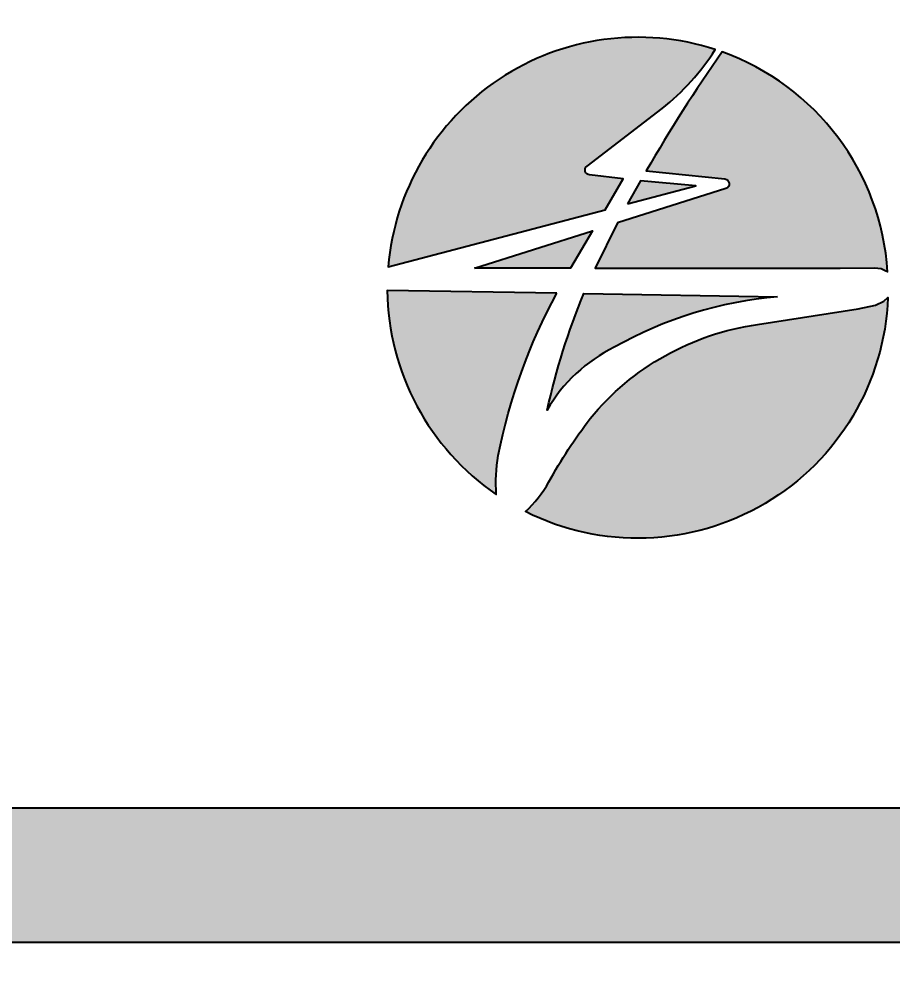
# Model space of a CAD drawing. Header units: millimetres. Extents: x 0 to 420, y 0 to 297.
# Drawn here: x 231.35 to 247.62, y 99.56 to 117.32 of the extents above; entities that cross this region are included whole.
import ezdxf

# ---------------------------------------------------------------- set-up
doc = ezdxf.new("R2010")
doc.units = ezdxf.units.MM
doc.layers.add('GREEN', color=96, linetype='Continuous')
doc.layers.add('T25', color=1, linetype='Continuous')
doc.styles.add('ISO3098B', font='iso3098b.shx')
doc.dimstyles.new('SIGNSDIM', dxfattribs={"dimtxt": 2.5, "dimasz": 0.2, "dimexe": 1.5, "dimexo": 2, "dimgap": 1.5, "dimtad": 1, "dimdec": 4, "dimlfac": 2, "dimrnd": 1, "dimdsep": 46, "dimlunit": 6, "dimtxsty": 'ISO3098B', "dimblk": 'SGNDIM', "dimcen": 2.5, "dimse2": 1, "dimadec": 0, "dimazin": 0, "dimtfac": 1, "dimtdec": 4, "dimtix": 1, "dimtmove": 0, "dimatfit": 3, "dimldrblk": 'SGNDIM', "dimfxl": 1, "dimtolj": 1, "dimtzin": 0, "dimarcsym": 0})

# ---------------------------------------------------------------- blocks, each defined once
blk = doc.blocks.new('SGNDIM')
for p, q in [((0, 4.5), (0, -4.5)), ((0, 0), (-1, 0))]:
    blk.add_line(p, q)
blk = doc.blocks.new('*D18')
at = {"layer": 'DEFPOINTS', "color": 0}
for p in [(168.7545978796443, 107.254237752695), (258.8499266106533, 107.254237752695), (258.8499266106533, 70.28586291493994)]:
    blk.add_point(p, dxfattribs=at)
at = {"layer": 'T25', "color": 0, "lineweight": -2}
blk.add_line((168.9545978796443, 70.28586291493994), (258.6499266106533, 70.28586291493994), dxfattribs=at)
at = {"layer": 'T25', "color": 0, "lineweight": -2, "xscale": 0.2, "yscale": 0.2, "zscale": 0.2, "rotation": 180}
blk.add_blockref('SGNDIM', (168.7545978796443, 70.28586291493994), dxfattribs=at)
at = {"layer": 'T25', "color": 0, "lineweight": -2, "xscale": 0.2, "yscale": 0.2, "zscale": 0.2}
blk.add_blockref('SGNDIM', (258.8499266106533, 70.28586291493994), dxfattribs=at)
at = {"layer": 'T25', "color": 0, "insert": (213.8022622451488, 73.03586291493994), "char_height": 2.5, "attachment_point": 5, "style": 'ISO3098B'}
blk.add_mtext('\\A1;180', dxfattribs=at)

msp = doc.modelspace()

# ---------------------------------------------------------------- hatches: boundary and pattern name
at = {"layer": 'GREEN'}
h = msp.add_hatch(color=256, dxfattribs=at)
edge = h.paths.add_edge_path()
edge.add_line((141.3022622451488, 110.132521021128), (141.3022622451489, 259.9687454090476))
edge.add_arc((151.3022622451489, 259.9687454090475), 10.00000000000003, 90.00000000000023, 179.9999999999997, ccw=False)
edge.add_line((151.3022622451489, 269.9687454090476), (276.3022622451488, 269.9687454090475))
edge.add_arc((276.3022622451488, 259.9687454090475), 10, 0, 90, ccw=False)
edge.add_line((286.3022622451488, 259.9687454090475), (286.3022622451488, 110.1325210211279))
edge.add_arc((276.3022622451488, 110.1325210211279), 10, -90, 1.1368683772161603e-13, ccw=False)
edge.add_line((276.3022622451488, 100.1325210211279), (151.3022622451488, 100.132521021128))
edge.add_arc((151.3022622451488, 110.132521021128), 10, 180, 270, ccw=False)
edge = h.paths.add_edge_path(flags=16)
edge.add_line((143.8022622451488, 110.132521021128), (143.8022622451489, 259.9687454090476))
edge.add_arc((151.3022622451489, 259.9687454090475), 7.500000000000028, 90.00000000000023, 179.9999999999996, ccw=False)
edge.add_line((151.3022622451489, 267.4687454090476), (276.3022622451488, 267.4687454090475))
edge.add_arc((276.3022622451488, 259.9687454090475), 7.5, 0, 90, ccw=False)
edge.add_line((283.8022622451488, 259.9687454090475), (283.8022622451488, 110.1325210211279))
edge.add_arc((276.3022622451488, 110.1325210211279), 7.5, -90, 1.1368683772161603e-13, ccw=False)
edge.add_line((276.3022622451488, 102.6325210211279), (151.3022622451488, 102.632521021128))
edge.add_arc((151.3022622451488, 110.1325210211281), 7.500000000000043, 180.0000000000003, 270, ccw=False)
h = msp.add_hatch(color=256, dxfattribs=at)
edge = h.paths.add_edge_path()
edge.add_arc((244.4808841855505, 114.2486592742962), 0.09292932374448086, -72.43402750836287, 84.16995513601432, ccw=False)
edge.add_line((244.5089306034855, 114.1600632379705), (242.4906041299096, 113.5211314058601))
edge.add_line((242.4906041299096, 113.5211314058601), (242.0800422546085, 112.6798454550527))
edge.add_line((242.0800422546085, 112.6798454550527), (246.6384688671045, 112.6798454550527))
edge.add_line((246.6384688671045, 112.6798454550527), (247.2799358775513, 112.6847242445553))
edge.add_line((247.2799358775513, 112.6847242445553), (247.3987260646711, 112.6711541011312))
edge.add_line((247.3987260646711, 112.6711541011312), (247.5005462397124, 112.6270512504453))
edge.add_line((247.5005462397124, 112.6270512504453), (247.5214802446511, 112.6111084574641))
edge.add_arc((242.8692784282009, 112.3152214242497), 4.661601750193465, 3.63919600865178, 70.31584323591873)
edge.add_arc((268.0817610979076, 100.0877199963137), 28.89762266033741, 144.899002231339, 150.1057599860125)
edge.add_line((243.0290579321331, 114.4903121070011), (244.4903237585951, 114.3411079285446))
edge = h.paths.add_edge_path()
edge.add_arc((246.1192512927385, 104.688730563947), 7.488580432103487, 94.95558767717041, 119.4817605296802)
edge.add_arc((243.6957819353279, 108.6041049060214), 2.89327221537571, 115.8608776244933, 150.2339024950955)
edge.add_arc((254.3449905901221, 107.1050155332581), 13.48414494463505, 157.7678270922697, 167.4260816587387, ccw=False)
edge.add_line((241.8632802745651, 112.2068850422171), (245.4723613175713, 112.149318359028))
edge = h.paths.add_edge_path()
edge.add_arc((240.492621234846, 119.1987224693808), 4.538462463159327, 308.5792749707479, 327.3143666867408)
edge.add_arc((242.8692784282009, 112.3152214242497), 4.661601750193464, 71.9662868455786, 175.1894129731959)
edge.add_line((238.2240977278232, 112.7061525412583), (242.2605083377315, 113.7664546289175))
edge.add_line((242.2605083377315, 113.7664546289175), (242.6006270623699, 114.3414670959344))
edge.add_line((242.6006270623699, 114.3414670959344), (241.9713744280053, 114.4142962735463))
edge.add_arc((241.9820586681936, 114.5066093615848), 0.09292932374448172, 127.4553738583341, 263.3980085784047, ccw=False)
edge.add_line((241.9255443204622, 114.5803791908655), (243.3227921956934, 115.6507971795977))
h = msp.add_hatch(color=256, dxfattribs=at)
h.paths.add_polyline_path([(242.678815927337, 113.8763375059106), (243.9487876673998, 114.2099392668294), (242.9226905243343, 114.3076203595281)])
h.paths.add_polyline_path([(239.8330597393702, 112.6798454550527), (242.0289579827916, 113.3749903219342), (241.6177811838099, 112.6798454550527)])
edge = h.paths.add_edge_path()
edge.add_line((241.3645926711426, 112.2148393638115), (238.2079451764284, 112.2651895011739))
edge.add_arc((242.8692784282009, 112.3152214242497), 4.661601750193461, 180.6149545210214, 235.609962431039)
edge.add_arc((243.5035146011471, 108.6743659031547), 3.273703315272079, 170.9088385772936, 183.606933025994, ccw=False)
edge.add_arc((250.7321107736018, 107.1166811837255), 10.66497127183558, 151.4432932555134, 168.7811330683741, ccw=False)
edge = h.paths.add_edge_path()
edge.add_line((245.1008308090072, 111.6320544618432), (246.9743171775888, 111.9258069234874))
edge.add_line((246.9743171775888, 111.9258069234874), (247.2935119282424, 111.9892555649869))
edge.add_line((247.2935119282424, 111.9892555649869), (247.4530301648645, 112.0672837412494))
edge.add_line((247.4530301648645, 112.0672837412494), (247.5273289752189, 112.133298421769))
edge.add_arc((242.8692784282009, 112.3152214242497), 4.661601750193469, 243.3466538291712, 357.7634151405222, ccw=False)
edge.add_arc((239.3114654101055, 109.7520011693833), 2.1727351332142, 312.4563768615333, 331.0679370383527)
edge.add_arc((250.1229644674281, 103.7329823422732), 10.20132641156168, 142.9365306610594, 150.8572845283924, ccw=False)
edge.add_arc((245.7859850350382, 106.7594928932907), 4.920497185527421, 98.00415526030889, 140.6206044735294, ccw=False)

# ---------------------------------------------------------------- linework, layer by layer
for points in [[(141.3022622451488, 110.132521021128), (141.3022622451489, 259.9687454090476, -0.4142135623730934), (151.3022622451489, 269.9687454090476), (276.3022622451488, 269.9687454090475, -0.4142135623730951), (286.3022622451488, 259.9687454090475), (286.3022622451488, 110.1325210211279, -0.4142135623730955), (276.3022622451488, 100.1325210211279), (151.3022622451488, 100.132521021128, -0.4142135623730947)], [(143.8022622451488, 110.132521021128), (143.8022622451489, 259.9687454090476, -0.4142135623730929), (151.3022622451489, 267.4687454090476), (276.3022622451488, 267.4687454090475, -0.4142135623730951), (283.8022622451488, 259.9687454090475), (283.8022622451488, 110.1325210211279, -0.4142135623730951), (276.3022622451488, 102.6325210211279), (151.3022622451488, 102.632521021128, -0.4142135623730929)], [(243.3227921956934, 115.6507971795977, 0.08192984223123395), (244.3124010051379, 116.7478197711949, 0.483543382190624), (238.2240977278232, 112.7061525412583), (242.2605083377315, 113.7664546289175), (242.6006270623699, 114.3414670959344), (241.9713744280053, 114.4142962735463, -0.6741443966538361), (241.9255443204622, 114.5803791908655)], [(244.4903237585951, 114.3411079285446, -0.8141568920977668), (244.5089306034855, 114.1600632379705), (242.4906041299096, 113.5211314058601), (242.0800422546085, 112.6798454550527), (246.6384688671045, 112.6798454550527), (247.2799358775513, 112.6847242445553), (247.3987260646711, 112.6711541011312), (247.5005462397124, 112.6270512504453), (247.5214802446511, 112.611108457464, 0.2994277993081123), (244.4394686494537, 116.7044165152076, 0.02272267605622338), (243.0290579321331, 114.4903121070011)], [(241.3645926711426, 112.2148393638115), (238.2079451764284, 112.2651895011739, 0.2446753569963442), (240.2362960887912, 108.4684130227611, -0.05546265415039397), (240.2709349156682, 109.191629833323, -0.07579524506486658)], [(245.4723613175713, 112.149318359028, 0.1074260239421284), (242.4337728890364, 111.2076327586367, 0.1511153897803107), (241.1842498904287, 110.040500011732, -0.04216705076793043), (241.8632802745651, 112.2068850422171)], [(245.1008308090072, 111.6320544618432), (246.9743171775888, 111.9258069234874), (247.2935119282424, 111.9892555649869), (247.4530301648645, 112.0672837412494), (247.5273289752189, 112.133298421769, -0.5453125784479379), (240.7781239237084, 108.1489756662863, 0.08138724002746317), (241.2130300385688, 108.700892267851, -0.03457457551389917), (241.9826287586775, 109.8813150515584, -0.188122601421096)]]:
    msp.add_lwpolyline(points, format="xyb", close=True, dxfattribs=at)
for points in [[(242.678815927337, 113.8763375059106), (243.9487876673998, 114.2099392668294), (242.9226905243343, 114.3076203595281)], [(239.8330597393702, 112.6798454550527), (242.0289579827916, 113.3749903219342), (241.6177811838099, 112.6798454550527)]]:
    msp.add_lwpolyline(points, close=True, dxfattribs=at)

# ---------------------------------------------------------------- dimensions: what is measured, and where the dimension line sits
at = {"layer": 'T25'}
dim = msp.add_linear_dim(base=(258.8499266106533, 70.28586291493994), p1=(168.7545978796443, 107.254237752695), p2=(258.8499266106533, 107.254237752695), dimstyle='SIGNSDIM', override={"dimse1": 1}, dxfattribs=at)
dim.commit()
dim.dimension.update_dxf_attribs({"geometry": '*D18', "text_midpoint": (213.8022622451488, 73.03586291493994)})

doc.saveas('drawing.dxf')
